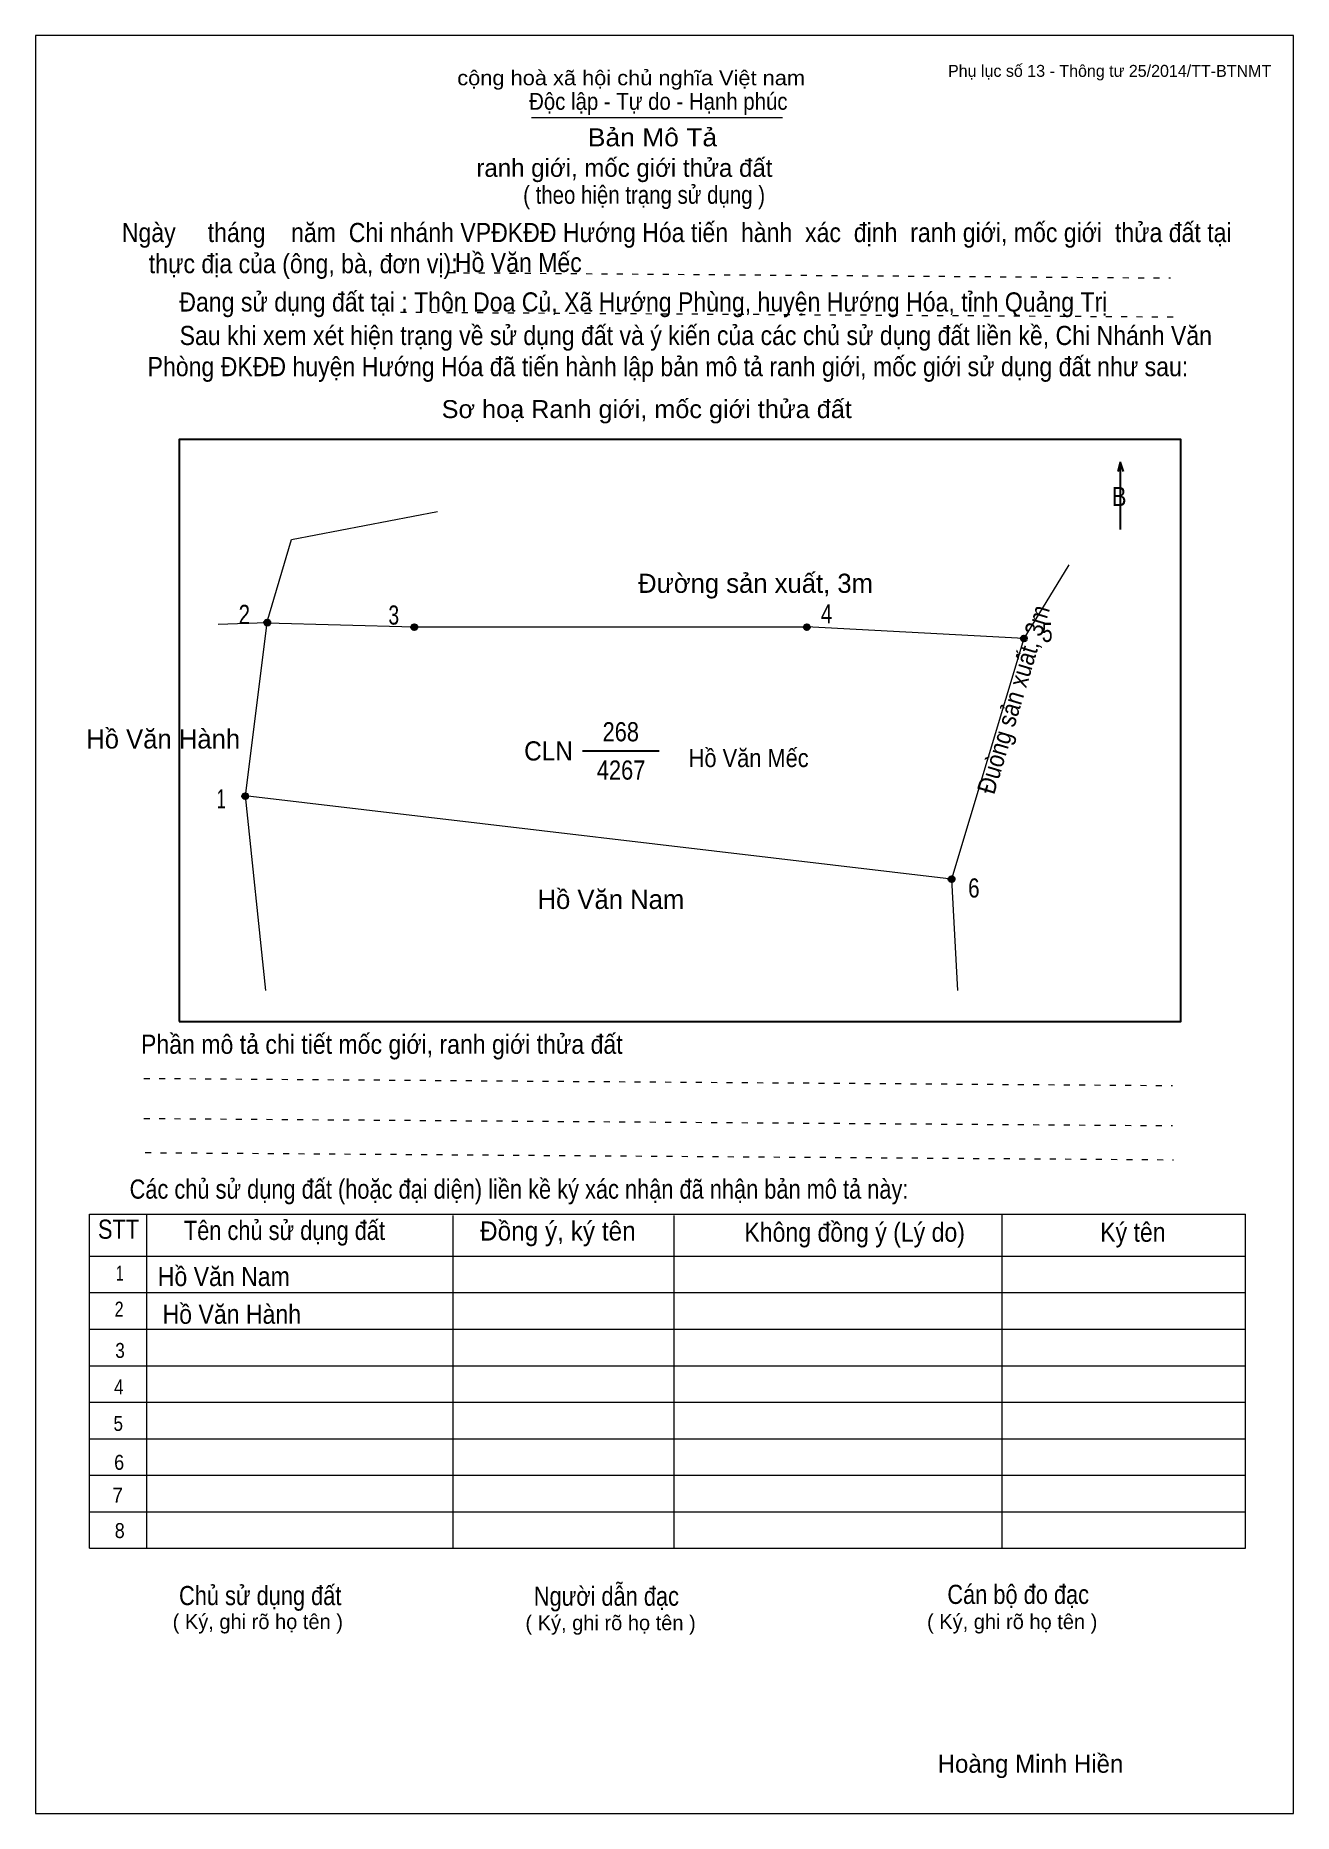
# Model space of a CAD drawing. Header units: centimetres. Extents: x 0 to 21, y 0 to 29.7.
import ezdxf
from ezdxf.enums import TextEntityAlignment as Align

# ---------------------------------------------------------------- set-up
doc = ezdxf.new("R2010")
doc.units = ezdxf.units.CM
doc.header["$LTSCALE"] = 0.13
doc.linetypes.add('DOTTED', pattern=[1.5, 0.3, -1.2])
for name, color, linetype, lineweight in [('1', 7, 'Continuous', 13), ('32', 7, 'Continuous', 25), ('33', 7, 'Continuous', 25), ('6', 7, 'Continuous', 13), ('62', 7, 'Continuous', 13)]:
    doc.layers.add(name, color=color, linetype=linetype, lineweight=lineweight)
for name, color, linetype in [('2', 7, 'Continuous'), ('34', 7, 'Continuous'), ('63', 7, 'Continuous')]:
    doc.layers.add(name, color=color, linetype=linetype)

msp = doc.modelspace()

# ---------------------------------------------------------------- hatches: boundary and pattern name
at = {"layer": '32'}
for points in [[(3.918, 19.8935, 1), (3.818, 19.8935, 1)], [(6.373, 19.8179, 1), (6.273, 19.8179, 1)], [(12.9265, 19.8179, 1), (12.8265, 19.8179, 1)], [(16.55, 19.6273, 1), (16.45, 19.6273, 1)], [(3.55, 16.9948, 1), (3.45, 16.9948, 1)], [(15.3442, 15.6075, 1), (15.2442, 15.6075, 1)]]:
    msp.add_hatch(color=256, dxfattribs=at).paths.add_polyline_path(points)

# ---------------------------------------------------------------- linework, layer by layer
at = {"layer": '1'}
msp.add_lwpolyline([(21, 0), (21, 29.7), (0, 29.7), (0, 0)], close=True, dxfattribs=at)
at = {"layer": '32'}
for centre in [(3.868, 19.8935), (6.323, 19.8179), (12.8765, 19.8179), (16.5, 19.6273), (3.5, 16.9948), (15.2942, 15.6075)]:
    msp.add_circle(centre, 0.05, dxfattribs=at)
at = {"layer": '33'}
msp.add_line((9.13, 17.75), (10.41, 17.75), dxfattribs=at)
at = {"layer": '6'}
for p, q in [((3.86, 19.89), (3.05, 19.86)), ((3.86, 19.89), (3.5, 17)), ((16.5, 19.63), (12.87, 19.82))]:
    msp.add_line(p, q, dxfattribs=at)
for points in [[(3.86, 19.89), (4.27, 21.28), (6.71, 21.75)], [(17.25, 20.86), (16.5, 19.63), (15.29, 15.61), (15.39, 13.75)], [(3.86, 19.89), (6.32, 19.82), (12.87, 19.82)], [(15.29, 15.61), (3.5, 17), (3.84, 13.75)]]:
    msp.add_lwpolyline(points, dxfattribs=at)
at = {"layer": '62'}
for p, q in [((8.28, 28.33), (12.47, 28.33)), ((0.9, 10.01), (20.2, 10.01)), ((0.9, 4.43), (0.9, 10.01)), ((1.86, 4.43), (1.86, 10.01)), ((6.97, 4.43), (6.97, 9.99)), ((10.66, 4.43), (10.66, 9.99)), ((16.14, 4.43), (16.14, 10.01)), ((20.2, 4.43), (20.2, 10.01)), ((0.9, 9.31), (20.2, 9.31)), ((0.9, 8.7), (20.2, 8.7)), ((0.9, 8.09), (20.2, 8.09)), ((0.9, 7.48), (20.2, 7.48)), ((0.9, 6.87), (20.2, 6.87)), ((0.9, 6.26), (20.2, 6.26)), ((0.9, 5.65), (20.2, 5.65)), ((0.9, 5.04), (20.2, 5.04)), ((0.9, 4.43), (20.2, 4.43))]:
    msp.add_line(p, q, dxfattribs=at)
at = {"layer": '62', "linetype": 'DOTTED'}
for p, q in [((6.89, 25.74), (18.95, 25.65)), ((6.09, 25.08), (19.04, 25)), ((1.81, 12.28), (18.98, 12.16)), ((1.81, 11.61), (18.98, 11.49)), ((1.83, 11.04), (19, 10.92))]:
    msp.add_line(p, q, dxfattribs=at)
at = {"layer": '62', "lineweight": 25}
for p, q in [((18.11, 22.58), (18.11, 21.45)), ((18.11, 22.57), (18.07, 22.42)), ((18.11, 22.57), (18.16, 22.42))]:
    msp.add_line(p, q, dxfattribs=at)
msp.add_lwpolyline([(2.4, 13.23), (19.12, 13.23), (19.12, 22.95), (2.4, 22.95)], close=True, dxfattribs=at)

# ---------------------------------------------------------------- texts
at = {"layer": '2', "width": 0.9}
msp.add_text('Đuòng sản xuất, 3m', height=0.3025, rotation=73.302, dxfattribs=at).set_placement((16.4699, 18.5665), align=Align.CENTER)
msp.add_text('Hồ Văn Mếc', height=0.3025, dxfattribs=at).set_placement((11.905, 17.48), align=Align.CENTER)
at = {"layer": '32'}
for s, width, p in [('4', 0.8, (13.205, 19.88)), ('2', 0.8, (3.485, 19.87)), ('3', 0.75, (5.98, 19.86)), ('5', 0.75, (16.89, 19.57)), ('1', 0.65, (3.1, 16.79)), ('6', 0.8, (15.665, 15.3))]:
    msp.add_text(s, height=0.32, dxfattribs=dict(at, width=width)).set_placement(p, align=Align.CENTER)
at = {"layer": '33'}
for s, p in [('Đường sản xuất, 3m', (12.02, 20.39)), ('Hồ Văn Hành', (2.13, 17.79)), ('Hồ Văn Nam', (9.605, 15.11))]:
    msp.add_text(s, height=0.32, dxfattribs=at).set_placement(p, align=Align.CENTER)
at = {"layer": '33', "width": 0.85}
for s, p in [('268', (9.77, 17.91)), ('4267', (9.775, 17.27))]:
    msp.add_text(s, height=0.32, dxfattribs=at).set_placement(p, align=Align.CENTER)
at = {"layer": '33', "width": 0.95}
msp.add_text('CLN', height=0.32, dxfattribs=at).set_placement((8.97, 17.59), align=Align.RIGHT)
at = {"layer": '34', "width": 0.9}
for s, p in [('Hồ Văn Mếc', (7, 25.75)), ('Hồ Văn Nam', (2.04, 8.81)), ('Hồ Văn Hành', (2.12, 8.18))]:
    msp.add_text(s, height=0.32, dxfattribs=at).set_placement(p)
at = {"layer": '62'}
for s, height, width, p in [('cộng hoà xã hội chủ nghĩa Việt nam', 0.2474, 1.1, (7.04, 28.87)), ('Độc lập - Tự do - Hạnh phúc', 0.2828, 0.9, (8.24, 28.46)), ('Bản Mô Tả', 0.3, 1.1, (9.22, 27.85)), ('( theo hiện trạng sử dụng )', 0.3, 0.85, (8.14, 26.89)), ('Ngày     tháng    năm  Chi nhánh VPĐKĐĐ Hướng Hóa tiến  hành  xác  định  ranh giới, mốc giới  thửa đất tại ', 0.32, 0.9, (1.44, 26.25)), ('thực địa của (ông, bà, đơn vị): ', 0.32, 0.9, (1.89, 25.73)), ('Đang sử dụng đất tại : Thôn Doa Củ, Xã Hướng Phùng, huyện Hướng Hóa, tỉnh Quảng Trị', 0.32, 0.9, (2.4, 25.09)), ('     Sau khi xem xét hiện trạng về sử dụng đất và ý kiến của các chủ sử dụng đất liền kề, Chi Nhánh Văn ', 0.32, 0.9, (1.87, 24.53)), ('Phòng ĐKĐĐ huyện Hướng Hóa đã tiến hành lập bản mô tả ranh giới, mốc giới sử dụng đất như sau:', 0.32, 0.9, (1.87, 24.01)), ('Sơ hoạ Ranh giới, mốc giới thửa đất', 0.3, 1.05, (6.78, 23.31)), ('B', 0.32, 0.85, (17.97, 21.84)), ('Phần mô tả chi tiết mốc giới, ranh giới thửa đất ', 0.32, 0.9, (1.76, 12.69)), ('Các chủ sử dụng đất (hoặc đại diện) liền kề ký xác nhận đã nhận bản mô tả này:', 0.32, 0.85, (1.57, 10.27))]:
    msp.add_text(s, height=height, dxfattribs=dict(at, width=width)).set_placement(p)
msp.add_text('ranh giới, mốc giới thửa đất', height=0.3, dxfattribs=at).set_placement((7.36, 27.34))
for s, height, width, p in [('STT', 0.32, 0.85, (1.385, 9.6)), ('Tên chủ sử dụng đất', 0.32, 0.85, (4.155, 9.58)), ('Đồng ý, ký tên', 0.32, 0.95, (8.72, 9.57)), ('Không đồng ý (Lý do)', 0.32, 0.9, (13.675, 9.55)), ('Ký tên', 0.32, 0.9, (18.32, 9.55)), ('1', 0.25, 0.7, (1.405, 8.9)), ('2', 0.25, 0.8, (1.395, 8.3)), ('3', 0.25, 0.85, (1.41, 7.61)), ('4', 0.25, 0.85, (1.39, 7)), ('5', 0.25, 0.85, (1.38, 6.39)), ('6', 0.25, 0.9, (1.395, 5.74)), ('7', 0.25, 0.95, (1.37, 5.19)), ('8', 0.25, 0.9, (1.405, 4.6)), ('Người dẫn đạc', 0.32, 0.85, (9.53, 3.47)), ('Chủ sử dụng đất', 0.32, 0.85, (3.75, 3.48)), ('Cán bộ đo đạc', 0.32, 0.85, (16.405, 3.5))]:
    msp.add_text(s, height=height, dxfattribs=dict(at, width=width)).set_placement(p, align=Align.CENTER)
for p in [(3.71, 3.08), (9.6, 3.06), (16.305, 3.08)]:
    msp.add_text('( Ký, ghi rõ họ tên )', height=0.25, dxfattribs=at).set_placement(p, align=Align.CENTER)
at = {"layer": '63'}
msp.add_text('Phụ lục số 13 - Thông tư 25/2014/TT-BTNMT', height=0.2, dxfattribs=at).set_placement((20.63, 29.01), align=Align.RIGHT)
msp.add_text('Hoàng Minh Hiền', height=0.3, dxfattribs=at).set_placement((16.61, 0.68), align=Align.CENTER)

doc.saveas('drawing.dxf')
